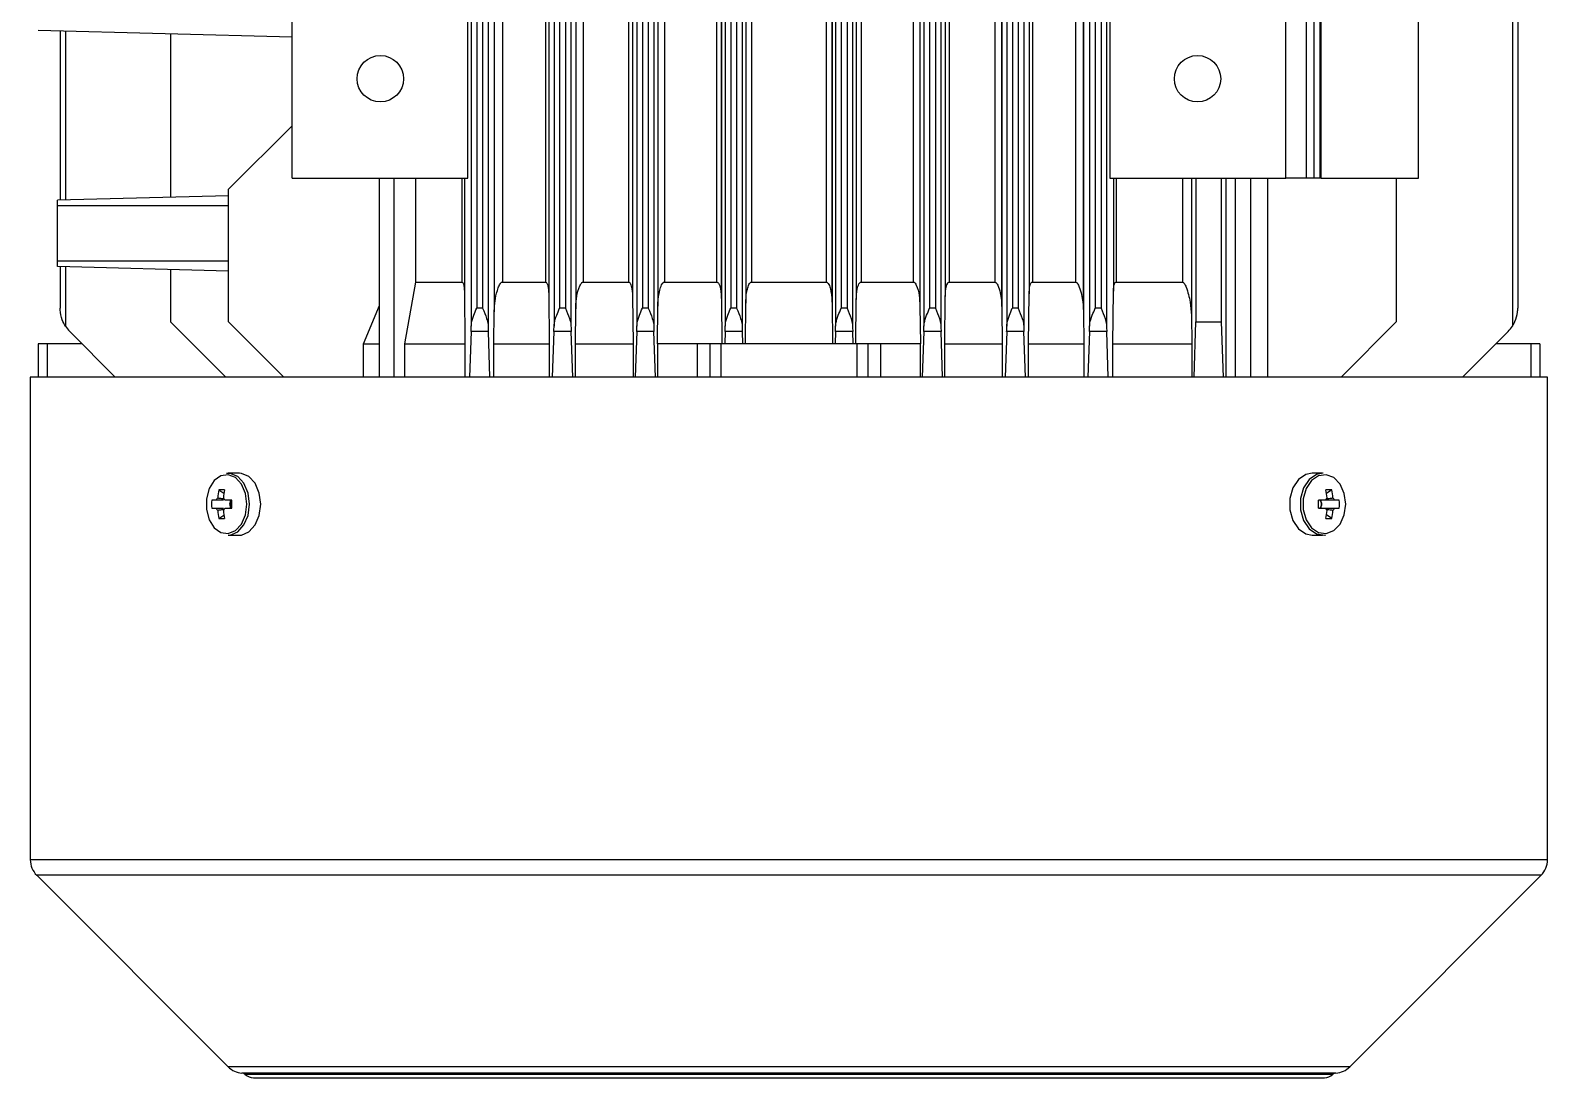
# Model space of a CAD drawing. Header units: centimetres. Extents: x 470464 to 524273, y 49611 to 59074.
# Drawn here: x 490369.11 to 490382.85, y 55781.72 to 55791.2 of the extents above; entities that cross this region are included whole.
import ezdxf

# ---------------------------------------------------------------- set-up
doc = ezdxf.new("R2010")
doc.units = ezdxf.units.CM
doc.header["$MEASUREMENT"] = 0
doc.layers.add('vinç', color=7, linetype='Continuous')

# ---------------------------------------------------------------- blocks, each defined once
blk = doc.blocks.new('UHKJKLJLJLK')
at = {"color": 2, "linetype": 'Continuous', "lineweight": 25}
for p, q in [((-40972.32, 50598.06), (-41015.99, 50598.06)), ((-41015.99, 50598.06), (-41015.99, 50460.66)), ((-40972.32, 50598.06), (-40972.32, 50460.66)), ((-41018.99, 50597.36), (-41015.99, 50597.36)), ((-41018.99, 50597.36), (-41018.99, 50596.53)), ((-41018.99, 50596.53), (-41015.99, 50596.53)), ((-41018.99, 50596.53), (-41018.99, 50593.36)), ((-40953.58, 50580.14), (-40970.91, 50597.47)), ((-40970.91, 50597.47), (-40970.91, 50461.24)), ((-41125.38, 50594.87), (-41020.6, 50594.87)), ((-41123.75, 50595.36), (-41022.24, 50595.36)), ((-41020.11, 50594.48), (-41015.99, 50590.36)), ((-41033.99, 50586.36), (-41051.99, 50586.36)), ((-41033.99, 50577.57), (-41033.99, 50586.36)), ((-41033.99, 50584.36), (-41020.99, 50584.36)), ((-41015.99, 50579.36), (-41020.99, 50584.36)), ((-40953.58, 50580.14), (-40953.58, 50478.57)), ((-41005.8, 50578.52), (-41005.45, 50578.04)), ((-41004.86, 50579.2), (-41004.86, 50578.76)), ((-41004.12, 50578.76), (-41004.12, 50579.2)), ((-41003.19, 50578.52), (-41003.53, 50578.04)), ((-40953, 50578.88), (-40953, 50479.83)), ((-40952.87, 50578.59), (-40952.87, 50480.12)), ((-41033.99, 50577.57), (-41111.99, 50577.57)), ((-41111.99, 50577.42), (-41033.99, 50577.42)), ((-41033.99, 50577.57), (-41033.99, 50577.42)), ((-41033.99, 50577.42), (-41033.99, 50576.9)), ((-41007.29, 50577.69), (-41007.29, 50576.73)), ((-41004.86, 50577.94), (-41004.86, 50577.3)), ((-41004.67, 50577.56), (-41004.86, 50577.56)), ((-41004.12, 50577.56), (-41004.32, 50577.56)), ((-41004.12, 50577.3), (-41004.12, 50577.94)), ((-41001.69, 50576.73), (-41001.69, 50577.69)), ((-40952.59, 50480.86), (-40952.59, 50577.86)), ((-41111.99, 50576.9), (-41033.99, 50576.9)), ((-41111.99, 50576.21), (-41033.99, 50576.21)), ((-41033.99, 50576.9), (-41033.99, 50576.21)), ((-41033.99, 50576.21), (-41033.99, 50574.36)), ((-41033.99, 50574.36), (-41051.99, 50574.36)), ((-41033.99, 50558.42), (-41033.99, 50574.36)), ((-41015.99, 50572.74), (-41033.99, 50572.74)), ((-41015.99, 50571.18), (-41033.99, 50571.18)), ((-41033.99, 50569.77), (-41015.99, 50569.77)), ((-41033.99, 50568.93), (-41015.99, 50568.93)), ((-41033.99, 50568.49), (-41020.99, 50568.49)), ((-41020.99, 50568.49), (-41015.99, 50568.67)), ((-41020.99, 50566.22), (-41020.99, 50568.49)), ((-41033.99, 50566.22), (-41020.99, 50566.22)), ((-41015.99, 50566.05), (-41020.99, 50566.22)), ((-41033.99, 50565.81), (-41021.58, 50565.81)), ((-41033.99, 50564.99), (-41024.59, 50564.99)), ((-41021.58, 50565.81), (-41018.99, 50565.84)), ((-41018.99, 50558.69), (-41018.99, 50565.84)), ((-41018.99, 50565.84), (-41015.99, 50565.84)), ((-41125.38, 50558.12), (-41020.6, 50558.12)), ((-41051.99, 50558.42), (-41033.99, 50558.42)), ((-41033.99, 50558.98), (-41024.59, 50558.98)), ((-41033.99, 50558.75), (-41023.76, 50558.75)), ((-41018.99, 50558.69), (-41023.76, 50558.75)), ((-41015.99, 50558.28), (-41020.11, 50558.14)), ((-41020.11, 50558.14), (-41020.11, 50556.58)), ((-41015.99, 50558.69), (-41018.99, 50558.69)), ((-41125.38, 50556.59), (-41020.6, 50556.59)), ((-41123.75, 50557.62), (-41022.24, 50557.62)), ((-41123.75, 50557.09), (-41022.24, 50557.09)), ((-41022.24, 50557.62), (-41022.24, 50557.09)), ((-41020.11, 50556.58), (-41015.99, 50556.43)), ((-41124.08, 50556.04), (-41021.91, 50556.04)), ((-41022.12, 50556.04), (-41124, 50556.04)), ((-41121.39, 50555.31), (-41024.59, 50555.31)), ((-41021.91, 50556.04), (-41018.99, 50556.07)), ((-41018.99, 50556.07), (-41015.99, 50556.07)), ((-41018.99, 50551.06), (-41018.99, 50556.07)), ((-41122.47, 50551.11), (-41023.52, 50551.11)), ((-41121.39, 50551.41), (-41024.59, 50551.41)), ((-41018.99, 50551.06), (-41023.52, 50551.11)), ((-41015.99, 50551.06), (-41018.99, 50551.06)), ((-41125.38, 50550.62), (-41020.6, 50550.62)), ((-41123.75, 50550.12), (-41022.24, 50550.12)), ((-41123.75, 50549.59), (-41022.24, 50549.59)), ((-41022.24, 50550.12), (-41022.24, 50549.59)), ((-41015.99, 50550.78), (-41020.11, 50550.64)), ((-41020.11, 50550.64), (-41020.11, 50549.08)), ((-41125.38, 50549.09), (-41020.6, 50549.09)), ((-41123.83, 50548.65), (-41022.16, 50548.65)), ((-41022.37, 50548.65), (-41123.76, 50548.65)), ((-41022.16, 50548.65), (-41018.99, 50548.68)), ((-41020.11, 50549.08), (-41015.99, 50548.93)), ((-41018.99, 50548.68), (-41015.99, 50548.68)), ((-41018.99, 50543.47), (-41018.99, 50548.68)), ((-41121.39, 50547.99), (-41024.59, 50547.99)), ((-41125.38, 50543.12), (-41020.6, 50543.12)), ((-41123.75, 50542.62), (-41022.24, 50542.62)), ((-41122.72, 50543.52), (-41023.27, 50543.52)), ((-41121.39, 50543.88), (-41024.59, 50543.88)), ((-41018.99, 50543.47), (-41023.27, 50543.52)), ((-41022.24, 50542.62), (-41022.23, 50542.62)), ((-41022.23, 50542.62), (-41022.23, 50542.09)), ((-41015.99, 50543.28), (-41020.11, 50543.14)), ((-41020.11, 50543.14), (-41020.11, 50541.58)), ((-41015.99, 50543.47), (-41018.99, 50543.47)), ((-41125.38, 50541.59), (-41020.6, 50541.59)), ((-41123.75, 50542.09), (-41022.24, 50542.09)), ((-41123.58, 50541.22), (-41022.4, 50541.22)), ((-41022.62, 50541.23), (-41123.36, 50541.23)), ((-41022.4, 50541.22), (-41018.99, 50541.26)), ((-41022.24, 50542.09), (-41022.23, 50542.09)), ((-41020.11, 50541.58), (-41015.99, 50541.43)), ((-41015.99, 50541.26), (-41018.99, 50541.26)), ((-41018.99, 50541.26), (-41018.99, 50537.66)), ((-41121.39, 50540.62), (-41024.59, 50540.62)), ((-41024.59, 50535.9), (-41024.59, 50540.62)), ((-41018.99, 50537.66), (-41018.99, 50536.5)), ((-41018.99, 50537.66), (-41015.99, 50537.66)), ((-41121.39, 50535.9), (-41024.59, 50535.9)), ((-41018.99, 50536.5), (-41018.99, 50535.52)), ((-41018.99, 50536.5), (-41015.99, 50536.5)), ((-41125.38, 50535.12), (-41020.6, 50535.12)), ((-41123.75, 50534.62), (-41022.24, 50534.62)), ((-41122.98, 50535.46), (-41023, 50535.46)), ((-41122.88, 50535.46), (-41023.1, 50535.46)), ((-41018.99, 50535.42), (-41023, 50535.46)), ((-41022.24, 50534.62), (-41022.23, 50534.62)), ((-41022.23, 50534.62), (-41022.23, 50534.09)), ((-41018.99, 50535.18), (-41020.11, 50535.14)), ((-41020.11, 50535.14), (-41020.11, 50533.58)), ((-41018.99, 50535.52), (-41015.99, 50535.52)), ((-41018.99, 50535.52), (-41018.99, 50523.2)), ((-41125.38, 50533.59), (-41020.6, 50533.59)), ((-41123.75, 50534.09), (-41022.24, 50534.09)), ((-41123.32, 50533.26), (-41022.67, 50533.26)), ((-41022.77, 50533.26), (-41123.21, 50533.26)), ((-41022.67, 50533.26), (-41018.99, 50533.3)), ((-41022.24, 50534.09), (-41022.23, 50534.09)), ((-41020.11, 50533.58), (-41018.99, 50533.54)), ((-41121.39, 50532.73), (-41024.59, 50532.73)), ((-41024.59, 50525.98), (-41024.59, 50532.73)), ((-41125.38, 50525.12), (-41020.6, 50525.12)), ((-41123.32, 50525.45), (-41022.67, 50525.45)), ((-41123.21, 50525.45), (-41022.77, 50525.45)), ((-41121.39, 50525.98), (-41024.59, 50525.98)), ((-41018.99, 50525.42), (-41022.67, 50525.45)), ((-41018.99, 50525.18), (-41020.11, 50525.14)), ((-41020.11, 50525.14), (-41020.11, 50523.58)), ((-41125.38, 50523.59), (-41020.6, 50523.59)), ((-41123.75, 50524.62), (-41022.24, 50524.62)), ((-41123.75, 50524.09), (-41022.24, 50524.09)), ((-41022.24, 50524.62), (-41022.24, 50524.09)), ((-41020.11, 50523.58), (-41018.99, 50523.54)), ((-41122.98, 50523.25), (-41023, 50523.25)), ((-41023.11, 50523.25), (-41122.88, 50523.25)), ((-41121.39, 50522.81), (-41024.59, 50522.81)), ((-41024.59, 50518.09), (-41024.59, 50522.81)), ((-41023, 50523.25), (-41018.99, 50523.29)), ((-41018.99, 50523.2), (-41015.99, 50523.2)), ((-41018.99, 50523.2), (-41018.99, 50522.21)), ((-41018.99, 50522.21), (-41015.99, 50522.21)), ((-41018.99, 50522.21), (-41018.99, 50521.05)), ((-41018.99, 50521.05), (-41018.99, 50517.45)), ((-41018.99, 50521.05), (-41015.99, 50521.05)), ((-41121.39, 50518.09), (-41024.59, 50518.09)), ((-41125.38, 50517.12), (-41020.6, 50517.12)), ((-41123.75, 50516.62), (-41022.24, 50516.62)), ((-41123.58, 50517.49), (-41022.4, 50517.49)), ((-41123.36, 50517.49), (-41022.56, 50517.49)), ((-41018.99, 50517.46), (-41022.4, 50517.49)), ((-41022.24, 50516.62), (-41022.24, 50516.09)), ((-41015.99, 50517.28), (-41020.11, 50517.14)), ((-41020.11, 50517.14), (-41020.11, 50515.58)), ((-41018.99, 50517.45), (-41015.99, 50517.45)), ((-41125.38, 50515.59), (-41020.6, 50515.59)), ((-41123.75, 50516.09), (-41022.24, 50516.09)), ((-41122.72, 50515.2), (-41023.27, 50515.2)), ((-41023.27, 50515.2), (-41018.99, 50515.24)), ((-41020.11, 50515.58), (-41015.99, 50515.43)), ((-41018.99, 50515.24), (-41015.99, 50515.24)), ((-41018.99, 50510.03), (-41018.99, 50515.24)), ((-41121.39, 50514.83), (-41024.59, 50514.83)), ((-41024.59, 50510.73), (-41024.59, 50514.83)), ((-41125.38, 50509.62), (-41020.6, 50509.62)), ((-41123.83, 50510.06), (-41022.16, 50510.06)), ((-41121.39, 50510.73), (-41024.59, 50510.73)), ((-41018.99, 50510.03), (-41022.16, 50510.06)), ((-41015.99, 50509.78), (-41020.11, 50509.64)), ((-41020.11, 50509.64), (-41020.11, 50508.08)), ((-41015.99, 50510.03), (-41018.99, 50510.03)), ((-41123.75, 50509.12), (-41022.24, 50509.12)), ((-41123.75, 50508.59), (-41022.24, 50508.59)), ((-41022.24, 50509.12), (-41022.24, 50508.59)), ((-41125.38, 50508.09), (-41020.6, 50508.09)), ((-41122.47, 50507.61), (-41023.52, 50507.61)), ((-41121.39, 50507.3), (-41024.59, 50507.3)), ((-41024.59, 50503.41), (-41024.59, 50507.3)), ((-41023.52, 50507.61), (-41018.99, 50507.65)), ((-41020.11, 50508.08), (-41015.99, 50507.93)), ((-41018.99, 50507.65), (-41015.99, 50507.65)), ((-41018.99, 50502.64), (-41018.99, 50507.65)), ((-41121.39, 50503.41), (-41024.59, 50503.41)), ((-41125.38, 50502.12), (-41020.6, 50502.12)), ((-41124.08, 50502.67), (-41021.91, 50502.67)), ((-41123.87, 50502.67), (-41022.05, 50502.67)), ((-41123.75, 50501.62), (-41022.24, 50501.62)), ((-41022.24, 50501.62), (-41022.24, 50501.09)), ((-41018.99, 50502.64), (-41021.91, 50502.67)), ((-41015.99, 50502.28), (-41020.11, 50502.14)), ((-41020.11, 50502.14), (-41020.11, 50500.58)), ((-41015.99, 50502.64), (-41018.99, 50502.64)), ((-41125.38, 50500.59), (-41020.6, 50500.59)), ((-41123.75, 50501.09), (-41022.24, 50501.09)), ((-41033.99, 50500.29), (-41051.99, 50500.29)), ((-41033.99, 50484.36), (-41033.99, 50500.29)), ((-41023.76, 50499.97), (-41018.99, 50500.02)), ((-41020.11, 50500.58), (-41015.99, 50500.43)), ((-41018.99, 50500.02), (-41015.99, 50500.02)), ((-41018.99, 50494.59), (-41018.99, 50500.02)), ((-41033.99, 50499.97), (-41023.76, 50499.97)), ((-41033.99, 50499.73), (-41024.59, 50499.73)), ((-41024.59, 50495.57), (-41024.59, 50499.73)), ((-41024.59, 50495.57), (-41033.99, 50495.57)), ((-41018.99, 50494.59), (-41024.59, 50495.57)), ((-41015.99, 50494.59), (-41018.99, 50494.59)), ((-41015.99, 50493.62), (-41033.99, 50493.62)), ((-41015.99, 50492.29), (-41033.99, 50492.29)), ((-41018.99, 50490.83), (-41022.47, 50492.29)), ((-41018.99, 50490.83), (-41018.99, 50492.29)), ((-41015.99, 50490.83), (-41018.99, 50490.83)), ((-41033.99, 50484.36), (-41051.99, 50484.36)), ((-41047.39, 50461.36), (-41046.79, 50484.36)), ((-41038.73, 50484.36), (-41032.99, 50478.62)), ((-41020.99, 50478.62), (-41015.99, 50483.62)), ((-41007.29, 50479.6), (-41007.29, 50478.59)), ((-41001.69, 50478.59), (-41001.69, 50479.6)), ((-41020.99, 50478.62), (-41032.99, 50478.62)), ((-41032.4, 50478.62), (-41031.99, 50463.12)), ((-41031.49, 50478.62), (-41031.49, 50463.12)), ((-41026.49, 50478.62), (-41026.49, 50463.12)), ((-41025.59, 50478.62), (-41025.99, 50463.12)), ((-41020.99, 50473.36), (-41015.99, 50478.36)), ((-41005.8, 50477.74), (-41005.48, 50478.2)), ((-41004.86, 50478.9), (-41004.86, 50478.28)), ((-41004.86, 50478.76), (-41004.67, 50478.76)), ((-41004.32, 50478.76), (-41004.12, 50478.76)), ((-41004.12, 50478.28), (-41004.12, 50478.9)), ((-41003.19, 50477.74), (-41003.5, 50478.2)), ((-40970.91, 50461.24), (-40953.58, 50478.57)), ((-41004.86, 50477.5), (-41004.86, 50477.1)), ((-41004.12, 50477.1), (-41004.12, 50477.5)), ((-41047.08, 50473.36), (-41032.26, 50473.36)), ((-41025.72, 50473.36), (-41020.99, 50473.36)), ((-41015.99, 50468.36), (-41020.11, 50464.24)), ((-41018.99, 50465.36), (-41018.99, 50462.18)), ((-41047.34, 50463.36), (-41032, 50463.36)), ((-41047.34, 50463.36), (-41032, 50463.36)), ((-41047.34, 50463.36), (-41032, 50463.36)), ((-41047.34, 50463.36), (-41032, 50463.36)), ((-41047.34, 50463.36), (-41032, 50463.36)), ((-41047.34, 50463.36), (-41032, 50463.36)), ((-41047.33, 50463.84), (-41032.01, 50463.84)), ((-41031.49, 50463.12), (-41031.99, 50463.12)), ((-41026.49, 50463.12), (-41031.49, 50463.12)), ((-41025.99, 50463.12), (-41026.49, 50463.12)), ((-41025.99, 50463.36), (-41022.24, 50463.36)), ((-41025.99, 50463.36), (-41022.24, 50463.36)), ((-41025.99, 50463.36), (-41022.24, 50463.36)), ((-41025.99, 50463.36), (-41022.24, 50463.36)), ((-41025.99, 50463.36), (-41022.24, 50463.36)), ((-41025.99, 50463.36), (-41022.24, 50463.36)), ((-41025.97, 50463.84), (-41020.6, 50463.84)), ((-41018.99, 50462.18), (-41015.99, 50462.18)), ((-41018.99, 50462.18), (-41018.99, 50461.36)), ((-41018.99, 50461.36), (-41015.99, 50461.36)), ((-41015.99, 50460.66), (-40972.32, 50460.66))]:
    blk.add_line(p, q, dxfattribs=at)
at = {"color": 2, "linetype": 'Continuous', "lineweight": 25, "flags": 128}
for points in [[(-41004.49, 50579.78), (-41005.46, 50579.65), (-41006.29, 50579.28), (-41006.89, 50578.71), (-41007.16, 50578.02), (-41007.06, 50577.32), (-41006.63, 50576.68), (-41005.9, 50576.2), (-41004.98, 50575.94), (-41004, 50575.94), (-41003.08, 50576.2), (-41002.36, 50576.68), (-41001.92, 50577.32), (-41001.83, 50578.02), (-41002.1, 50578.71), (-41002.69, 50579.28), (-41003.53, 50579.65), (-41004.49, 50579.78)], [(-41007.29, 50577.74), (-41007.19, 50577.13), (-41006.73, 50576.47), (-41005.97, 50575.96), (-41005.01, 50575.69), (-41003.98, 50575.69), (-41003.02, 50575.96), (-41002.26, 50576.47), (-41001.8, 50577.13), (-41001.7, 50577.88), (-41001.72, 50577.97)], [(-41007.29, 50576.73), (-41007.19, 50576.17), (-41006.73, 50575.5), (-41005.97, 50575), (-41005.01, 50574.73), (-41003.98, 50574.73), (-41003.02, 50575), (-41002.26, 50575.5), (-41001.8, 50576.17), (-41001.69, 50576.73)], [(-41024.59, 50558.98), (-41024.59, 50559.76), (-41024.59, 50560.54), (-41024.59, 50561.3), (-41024.59, 50562.06), (-41024.59, 50562.81), (-41024.59, 50563.54), (-41024.59, 50564.27), (-41024.59, 50564.99)], [(-41024.59, 50551.41), (-41024.59, 50551.9), (-41024.59, 50552.4), (-41024.59, 50552.89), (-41024.59, 50553.38), (-41024.59, 50553.86), (-41024.59, 50554.35), (-41024.59, 50554.83), (-41024.59, 50555.31)], [(-41024.59, 50543.88), (-41024.59, 50544.4), (-41024.59, 50544.92), (-41024.59, 50545.43), (-41024.59, 50545.95), (-41024.59, 50546.46), (-41024.59, 50546.97), (-41024.59, 50547.48), (-41024.59, 50547.99)], [(-41004.49, 50481.53), (-41005.5, 50481.4), (-41006.38, 50481.03), (-41007, 50480.46), (-41007.28, 50479.78), (-41007.29, 50479.6)], [(-41001.69, 50479.6), (-41001.7, 50479.78), (-41001.99, 50480.46), (-41002.61, 50481.03), (-41003.48, 50481.4), (-41004.49, 50481.53)], [(-41004.49, 50480.52), (-41005.5, 50480.39), (-41006.38, 50480.01), (-41007, 50479.45), (-41007.28, 50478.77), (-41007.28, 50478.42)], [(-41004.49, 50480.27), (-41005.46, 50480.14), (-41006.29, 50479.78), (-41006.89, 50479.24), (-41007.16, 50478.59), (-41007.06, 50477.92), (-41006.63, 50477.31), (-41005.9, 50476.85), (-41004.98, 50476.61), (-41004, 50476.61), (-41003.08, 50476.85), (-41002.36, 50477.31), (-41001.92, 50477.92), (-41001.83, 50478.59), (-41002.1, 50479.24), (-41002.69, 50479.78), (-41003.53, 50480.14), (-41004.49, 50480.27)], [(-41001.69, 50478.59), (-41001.7, 50478.77), (-41001.99, 50479.45), (-41002.61, 50480.01), (-41003.48, 50480.39), (-41004.49, 50480.52)]]:
    blk.add_lwpolyline(points, dxfattribs=at)
at = {"color": 2, "linetype": 'Continuous', "lineweight": 25}
for centre in [(-41042.99, 50566.36), (-41042.99, 50492.36)]:
    blk.add_circle(centre, 2.1, dxfattribs=at)
for centre, radius, start, end in [((-40972.32, 50596.06), 2, 45, 90), ((-41022.24, 50592.36), 3, 45, 57.0503), ((-40954.99, 50578.73), 2, 4.4812, 45), ((-41000.05, 50578.25), 5.75, 177.3305, 182.6695), ((-41004.51, 50571.61), 7.03, 94.4734, 100.577), ((-41004.6, 50578.2), 0.619, 114.7173, 137.1128), ((-41004.49, 50574), 5.21, 85.9308, 94.0692), ((-41004.38, 50578.2), 0.619, 42.8872, 65.2827), ((-41004.48, 50571.61), 7.03, 79.423, 85.5266), ((-41008.93, 50578.25), 5.75, 357.3305, 2.6695), ((-40952.5, 50578.92), 0.5, 184.4812, 221.8217), ((-40953.69, 50577.86), 1.1, 0, 41.8217), ((-41004.51, 50571.08), 7.03, 94.4734, 100.577), ((-41004.6, 50578.5), 0.619, 222.8872, 245.2827), ((-41004.52, 50576.94), 0.632, 103.1566, 122.3513), ((-41004.49, 50560.65), 16.66, 88.7273, 91.2727), ((-41004.49, 50576.82), 0.757, 76.5689, 103.4311), ((-41004.46, 50576.94), 0.632, 57.6487, 76.8434), ((-41004.38, 50578.5), 0.619, 294.7173, 317.1128), ((-41004.48, 50571.08), 7.03, 79.423, 85.5266), ((-40953.69, 50480.86), 1.1, 318.1783, 0), ((-40954.99, 50479.98), 2, 315, 355.5188), ((-40952.5, 50479.79), 0.5, 138.1783, 175.5188), ((-41000.59, 50478), 5.21, 177.1954, 182.8046), ((-41004.51, 50484.83), 6.71, 258.9001, 265.2999), ((-41004.62, 50477.72), 0.619, 113.5667, 135.6063), ((-41004.49, 50493.27), 14.38, 268.5254, 271.4746), ((-41004.53, 50479.4), 0.649, 238.9644, 257.504), ((-41004.49, 50479.54), 0.794, 257.2055, 282.7945), ((-41004.46, 50479.4), 0.649, 282.496, 301.0356), ((-41004.37, 50477.72), 0.619, 44.3937, 66.4333), ((-41004.48, 50484.83), 6.71, 274.7001, 281.0999), ((-41008.39, 50478), 5.21, 357.1954, 2.8046), ((-41004.51, 50484.32), 6.71, 258.9001, 265.2999), ((-41004.62, 50478.07), 0.619, 224.3937, 246.4333), ((-41004.49, 50482.21), 5.13, 265.8633, 274.1367), ((-41004.37, 50478.07), 0.619, 293.5667, 315.6063), ((-41004.48, 50484.32), 6.71, 274.7001, 281.0999), ((-41022.24, 50466.36), 3, 302.9902, 315), ((-40972.32, 50462.66), 2, 270, 315)]:
    blk.add_arc(centre, radius, start, end, dxfattribs=at)
for centre, major_axis, ratio, start_param, end_param in [((-41004.49, 50576.59), (0, 1.04), 0.469869, 5.913772, 6.652599), ((-41022.24, 50558.21), (3, 0), 0.034921, 5.287468, 5.497787), ((-41022.24, 50556.5), (3, 0), 0.034921, 0.785398, 0.995716), ((-41022.24, 50550.71), (3, 0), 0.034921, 5.287468, 5.497787), ((-41022.24, 50549), (3, 0), 0.034921, 0.785398, 0.995717), ((-41022.24, 50543.21), (3, 0), 0.034921, 5.287467, 5.497787), ((-41022.24, 50541.5), (3, 0), 0.034921, 0.785398, 0.995717), ((-41022.24, 50535.21), (3, 0), 0.034921, 5.287467, 5.497787), ((-41022.24, 50533.5), (3, 0), 0.034921, 0.785398, 0.995717), ((-41022.24, 50525.21), (3, 0), 0.034921, 5.287467, 5.497787), ((-41022.24, 50523.5), (3, 0), 0.034921, 0.785398, 0.995717), ((-41022.24, 50517.21), (3, 0), 0.034921, 5.287467, 5.497787), ((-41022.24, 50515.5), (3, 0), 0.034921, 0.785398, 0.995717), ((-41022.24, 50509.71), (3, 0), 0.034921, 5.287467, 5.497787), ((-41022.24, 50508), (3, 0), 0.034921, 0.785398, 0.995717), ((-41022.24, 50502.21), (3, 0), 0.034921, 5.287467, 5.497787), ((-41022.24, 50500.5), (3, 0), 0.034921, 0.785398, 0.995717), ((-41004.49, 50479.75), (0, 1.05), 0.462199, 2.772179, 3.511006)]:
    blk.add_ellipse(centre, major_axis=major_axis, ratio=ratio, start_param=start_param, end_param=end_param, dxfattribs=at)
for points, knots in [([(-41020.6, 50594.87), (-41020.74, 50594.96), (-41021.15, 50595.19), (-41021.7, 50595.33), (-41022.11, 50595.36), (-41022.23, 50595.36), (-41022.24, 50595.36)], [0, 0, 0, 0, 0.269866, 0.77828, 0.993914, 1, 1, 1, 1]), ([(-41004.98, 50578.03), (-41005, 50578.18), (-41005.03, 50578.37), (-41005.05, 50578.57), (-41005.06, 50578.62)], [0, 0, 0, 0, 0.767564, 1, 1, 1, 1]), ([(-41004.86, 50578.76), (-41004.86, 50578.71), (-41004.86, 50578.35), (-41004.86, 50577.96), (-41004.86, 50577.61), (-41004.86, 50577.58)], [0, 0, 0, 0, 0.127223, 0.914735, 1, 1, 1, 1]), ([(-41004.12, 50577.94), (-41004.12, 50578.16), (-41004.12, 50578.44), (-41004.12, 50578.71), (-41004.12, 50578.76)], [0, 0, 0, 0, 0.817005, 1, 1, 1, 1]), ([(-41003.93, 50578.62), (-41003.93, 50578.57), (-41003.96, 50578.37), (-41003.98, 50578.18), (-41004, 50578.03)], [0, 0, 0, 0, 0.232291, 1, 1, 1, 1]), ([(-41024.59, 50564.99), (-41024.59, 50565.01), (-41024.58, 50565.04), (-41024.54, 50565.1), (-41024.4, 50565.21), (-41023.81, 50565.47), (-41022.83, 50565.71), (-41021.98, 50565.78), (-41021.58, 50565.81)], [0, 0, 0, 0, 0.015965, 0.035758, 0.071494, 0.185069, 0.61906, 1, 1, 1, 1]), ([(-41023.76, 50558.75), (-41023.92, 50558.75), (-41024.15, 50558.76), (-41024.4, 50558.82), (-41024.51, 50558.87), (-41024.56, 50558.91), (-41024.59, 50558.95), (-41024.59, 50558.97), (-41024.59, 50558.98)], [0, 0, 0, 0, 0.493912, 0.741553, 0.826941, 0.912843, 0.962883, 1, 1, 1, 1]), ([(-41022.24, 50557.62), (-41022.23, 50557.62), (-41021.91, 50557.75), (-41021.41, 50557.96), (-41020.87, 50558.11), (-41020.65, 50558.12), (-41020.6, 50558.12)], [0, 0, 0, 0, 0.006088, 0.5685272, 0.9063168, 1, 1, 1, 1]), ([(-41020.6, 50556.59), (-41020.69, 50556.6), (-41021, 50556.62), (-41021.55, 50556.81), (-41022.01, 50557), (-41022.23, 50557.09), (-41022.24, 50557.09)], [0, 0, 0, 0, 0.1658471, 0.6118734, 0.9939167, 1, 1, 1, 1]), ([(-41024.59, 50555.31), (-41024.59, 50555.32), (-41024.58, 50555.36), (-41024.54, 50555.42), (-41024.4, 50555.54), (-41023.81, 50555.8), (-41022.94, 50555.98), (-41022.2, 50556.02), (-41021.91, 50556.04)], [0, 0, 0, 0, 0.0178651, 0.0400053, 0.0799879, 0.2070974, 0.6928352, 1, 1, 1, 1]), ([(-41023.52, 50551.11), (-41023.76, 50551.12), (-41024.08, 50551.13), (-41024.4, 50551.22), (-41024.52, 50551.28), (-41024.57, 50551.34), (-41024.59, 50551.38), (-41024.59, 50551.4), (-41024.59, 50551.41)], [0, 0, 0, 0, 0.607135, 0.788964, 0.866776, 0.945384, 0.9829, 1, 1, 1, 1]), ([(-41022.24, 50550.12), (-41022.23, 50550.12), (-41021.91, 50550.25), (-41021.41, 50550.46), (-41020.87, 50550.61), (-41020.65, 50550.62), (-41020.6, 50550.62)], [0, 0, 0, 0, 0.006087, 0.568298, 0.906228, 1, 1, 1, 1]), ([(-41020.6, 50549.09), (-41020.69, 50549.1), (-41021, 50549.12), (-41021.55, 50549.31), (-41022.02, 50549.5), (-41022.23, 50549.59), (-41022.24, 50549.59)], [0, 0, 0, 0, 0.165767, 0.611744, 0.993917, 1, 1, 1, 1]), ([(-41024.59, 50547.99), (-41024.59, 50548), (-41024.58, 50548.04), (-41024.54, 50548.11), (-41024.4, 50548.23), (-41023.81, 50548.48), (-41023.02, 50548.62), (-41022.36, 50548.64), (-41022.16, 50548.65)], [0, 0, 0, 0, 0.019601, 0.043887, 0.087751, 0.227215, 0.760176, 1, 1, 1, 1]), ([(-41023.27, 50543.52), (-41023.59, 50543.53), (-41024, 50543.54), (-41024.4, 50543.68), (-41024.51, 50543.75), (-41024.56, 50543.79), (-41024.59, 50543.84), (-41024.59, 50543.87), (-41024.59, 50543.88)], [0, 0, 0, 0, 0.663509, 0.829315, 0.885049, 0.941099, 0.97425, 1, 1, 1, 1]), ([(-41022.24, 50542.62), (-41022.23, 50542.62), (-41021.92, 50542.75), (-41021.41, 50542.96), (-41020.87, 50543.11), (-41020.65, 50543.12), (-41020.6, 50543.12)], [0, 0, 0, 0, 0.006087, 0.568175, 0.90618, 1, 1, 1, 1]), ([(-41024.59, 50540.62), (-41024.59, 50540.63), (-41024.59, 50540.65), (-41024.58, 50540.69), (-41024.55, 50540.74), (-41024.46, 50540.82), (-41024.09, 50541.02), (-41023.37, 50541.17), (-41022.73, 50541.21), (-41022.4, 50541.22)], [0, 0, 0, 0, 0.003975, 0.023024, 0.051501, 0.079767, 0.165133, 0.58361, 1, 1, 1, 1]), ([(-41020.6, 50541.59), (-41020.69, 50541.6), (-41021, 50541.62), (-41021.55, 50541.81), (-41022.02, 50542), (-41022.23, 50542.09), (-41022.24, 50542.09)], [0, 0, 0, 0, 0.165725, 0.611676, 0.993918, 1, 1, 1, 1]), ([(-41023, 50535.46), (-41023.32, 50535.48), (-41023.8, 50535.5), (-41024.31, 50535.63), (-41024.5, 50535.75), (-41024.56, 50535.81), (-41024.59, 50535.86), (-41024.59, 50535.89), (-41024.59, 50535.9)], [0, 0, 0, 0, 0.560355, 0.841517, 0.897247, 0.953426, 0.980807, 1, 1, 1, 1]), ([(-41022.24, 50534.62), (-41022.23, 50534.62), (-41021.92, 50534.75), (-41021.41, 50534.96), (-41020.87, 50535.11), (-41020.65, 50535.12), (-41020.6, 50535.12)], [0, 0, 0, 0, 0.006087, 0.568113, 0.906155, 1, 1, 1, 1]), ([(-41024.59, 50532.73), (-41024.59, 50532.74), (-41024.59, 50532.76), (-41024.57, 50532.81), (-41024.53, 50532.86), (-41024.37, 50532.99), (-41024.06, 50533.1), (-41023.46, 50533.23), (-41022.99, 50533.25), (-41022.67, 50533.26)], [0, 0, 0, 0, 0.011419, 0.033849, 0.069402, 0.104726, 0.318205, 0.530286, 1, 1, 1, 1]), ([(-41020.6, 50533.59), (-41020.69, 50533.6), (-41021, 50533.62), (-41021.55, 50533.81), (-41022.02, 50534), (-41022.23, 50534.09), (-41022.24, 50534.09)], [0, 0, 0, 0, 0.165704, 0.611641, 0.993918, 1, 1, 1, 1]), ([(-41022.67, 50525.45), (-41022.99, 50525.46), (-41023.46, 50525.48), (-41024.06, 50525.62), (-41024.37, 50525.72), (-41024.53, 50525.85), (-41024.57, 50525.9), (-41024.59, 50525.95), (-41024.59, 50525.97), (-41024.59, 50525.98)], [0, 0, 0, 0, 0.469716, 0.681788, 0.89526, 0.930588, 0.966143, 0.988575, 1, 1, 1, 1]), ([(-41022.24, 50524.62), (-41022.23, 50524.62), (-41021.92, 50524.75), (-41021.41, 50524.96), (-41020.87, 50525.11), (-41020.65, 50525.12), (-41020.6, 50525.12)], [0, 0, 0, 0, 0.006086, 0.568082, 0.906143, 1, 1, 1, 1]), ([(-41020.6, 50523.59), (-41020.69, 50523.6), (-41021, 50523.62), (-41021.55, 50523.81), (-41022.02, 50524), (-41022.23, 50524.09), (-41022.24, 50524.09)], [0, 0, 0, 0, 0.165693, 0.611625, 0.993918, 1, 1, 1, 1]), ([(-41024.59, 50522.81), (-41024.59, 50522.82), (-41024.59, 50522.86), (-41024.55, 50522.92), (-41024.44, 50523.01), (-41024, 50523.19), (-41023.48, 50523.24), (-41023.07, 50523.25), (-41023, 50523.25)], [0, 0, 0, 0, 0.023432, 0.055824, 0.11136, 0.275159, 0.881981, 1, 1, 1, 1]), ([(-41022.4, 50517.49), (-41022.5, 50517.49), (-41022.98, 50517.5), (-41023.64, 50517.59), (-41024.24, 50517.77), (-41024.47, 50517.9), (-41024.55, 50517.98), (-41024.58, 50518.03), (-41024.59, 50518.07), (-41024.59, 50518.09), (-41024.59, 50518.09)], [0, 0, 0, 0, 0.12291, 0.623723, 0.842294, 0.922312, 0.95038, 0.978669, 0.997536, 1, 1, 1, 1]), ([(-41022.24, 50516.62), (-41022.23, 50516.62), (-41021.92, 50516.75), (-41021.41, 50516.96), (-41020.87, 50517.11), (-41020.65, 50517.12), (-41020.6, 50517.12)], [0, 0, 0, 0, 0.0060865, 0.5680799, 0.9061426, 1, 1, 1, 1]), ([(-41024.59, 50514.83), (-41024.59, 50514.84), (-41024.59, 50514.87), (-41024.56, 50514.92), (-41024.51, 50514.97), (-41024.4, 50515.03), (-41024, 50515.17), (-41023.59, 50515.19), (-41023.27, 50515.2)], [0, 0, 0, 0, 0.02575, 0.058902, 0.114953, 0.170687, 0.336493, 1, 1, 1, 1]), ([(-41020.6, 50515.59), (-41020.69, 50515.6), (-41021, 50515.62), (-41021.55, 50515.81), (-41022.02, 50516), (-41022.23, 50516.09), (-41022.24, 50516.09)], [0, 0, 0, 0, 0.165693, 0.611624, 0.993918, 1, 1, 1, 1]), ([(-41022.16, 50510.06), (-41022.22, 50510.06), (-41022.92, 50510.08), (-41023.72, 50510.16), (-41024.41, 50510.5), (-41024.52, 50510.59), (-41024.56, 50510.64), (-41024.59, 50510.69), (-41024.59, 50510.72), (-41024.59, 50510.73)], [0, 0, 0, 0, 0.077842, 0.815284, 0.906766, 0.937458, 0.968331, 0.986952, 1, 1, 1, 1]), ([(-41022.24, 50509.12), (-41022.23, 50509.12), (-41021.92, 50509.25), (-41021.41, 50509.46), (-41020.87, 50509.61), (-41020.65, 50509.62), (-41020.6, 50509.62)], [0, 0, 0, 0, 0.006086, 0.568025, 0.906121, 1, 1, 1, 1]), ([(-41020.6, 50508.09), (-41020.69, 50508.1), (-41021, 50508.12), (-41021.55, 50508.31), (-41022.02, 50508.5), (-41022.23, 50508.59), (-41022.24, 50508.59)], [0, 0, 0, 0, 0.165674, 0.611594, 0.993918, 1, 1, 1, 1]), ([(-41024.59, 50507.3), (-41024.59, 50507.32), (-41024.59, 50507.35), (-41024.55, 50507.4), (-41024.44, 50507.48), (-41024.1, 50507.58), (-41023.76, 50507.6), (-41023.52, 50507.61)], [0, 0, 0, 0, 0.033413, 0.079588, 0.158763, 0.392319, 1, 1, 1, 1]), ([(-41021.91, 50502.67), (-41021.99, 50502.68), (-41022.71, 50502.69), (-41023.58, 50502.83), (-41024.35, 50503.15), (-41024.51, 50503.27), (-41024.57, 50503.33), (-41024.59, 50503.37), (-41024.59, 50503.4), (-41024.59, 50503.41)], [0, 0, 0, 0, 0.090212, 0.765413, 0.907077, 0.946757, 0.971793, 0.989338, 1, 1, 1, 1]), ([(-41022.24, 50501.62), (-41022.23, 50501.62), (-41021.92, 50501.75), (-41021.41, 50501.96), (-41020.87, 50502.11), (-41020.65, 50502.12), (-41020.6, 50502.12)], [0, 0, 0, 0, 0.006086, 0.568067, 0.906138, 1, 1, 1, 1]), ([(-41020.6, 50500.59), (-41020.69, 50500.6), (-41021, 50500.62), (-41021.55, 50500.81), (-41022.02, 50501), (-41022.23, 50501.09), (-41022.24, 50501.09)], [0, 0, 0, 0, 0.165688, 0.611616, 0.993918, 1, 1, 1, 1]), ([(-41024.59, 50499.73), (-41024.59, 50499.74), (-41024.59, 50499.77), (-41024.56, 50499.81), (-41024.51, 50499.84), (-41024.4, 50499.9), (-41024.15, 50499.95), (-41023.92, 50499.96), (-41023.76, 50499.97)], [0, 0, 0, 0, 0.037117, 0.087158, 0.173058, 0.258446, 0.506087, 1, 1, 1, 1]), ([(-41005.06, 50477.64), (-41005.05, 50477.69), (-41005.03, 50477.87), (-41005.01, 50478.06), (-41004.99, 50478.2)], [0, 0, 0, 0, 0.258717, 1, 1, 1, 1]), ([(-41004.86, 50478.16), (-41004.86, 50477.99), (-41004.86, 50477.77), (-41004.86, 50477.56), (-41004.86, 50477.5)], [0, 0, 0, 0, 0.761609, 1, 1, 1, 1]), ([(-41004.12, 50477.5), (-41004.12, 50477.56), (-41004.12, 50477.77), (-41004.12, 50477.99), (-41004.12, 50478.16)], [0, 0, 0, 0, 0.238391, 1, 1, 1, 1]), ([(-41003.99, 50478.19), (-41003.98, 50478.06), (-41003.95, 50477.87), (-41003.93, 50477.69), (-41003.93, 50477.64)], [0, 0, 0, 0, 0.7410672, 1, 1, 1, 1]), ([(-41020.6, 50463.84), (-41020.79, 50463.74), (-41021.26, 50463.47), (-41021.82, 50463.37), (-41022.18, 50463.36), (-41022.23, 50463.36), (-41022.24, 50463.36)], [0, 0, 0, 0, 0.3516186, 0.9014369, 0.993915, 1, 1, 1, 1])]:
    blk.add_open_spline(points, degree=3, knots=knots, dxfattribs=at)
blk = doc.blocks.new('ytrrytyıyrttrtrdffcfrfrrdftgyu')
at = {"color": 1, "xscale": 0.1, "yscale": 0.1, "zscale": 0.1}
blk.add_blockref('UHKJKLJLJLK', (398165.03, 71308.508), dxfattribs=at)
blk = doc.blocks.new('KLJLKHŞKLJKŞJHIUHYGFRTDTRFJKLK')
at = {"layer": 'vinç', "color": 2}
blk.add_blockref('ytrrytyıyrttrtrdffcfrfrrdftgyu', (-5.5, -666), dxfattribs=at)

msp = doc.modelspace()

# ---------------------------------------------------------------- block references
at = {"layer": 'vinç', "color": 2, "rotation": 270}
msp.add_blockref('KLJLKHŞKLJKŞJHIUHYGFRTDTRFJKLK', (414680.531, 449845.993), dxfattribs=at)

doc.saveas('drawing.dxf')
